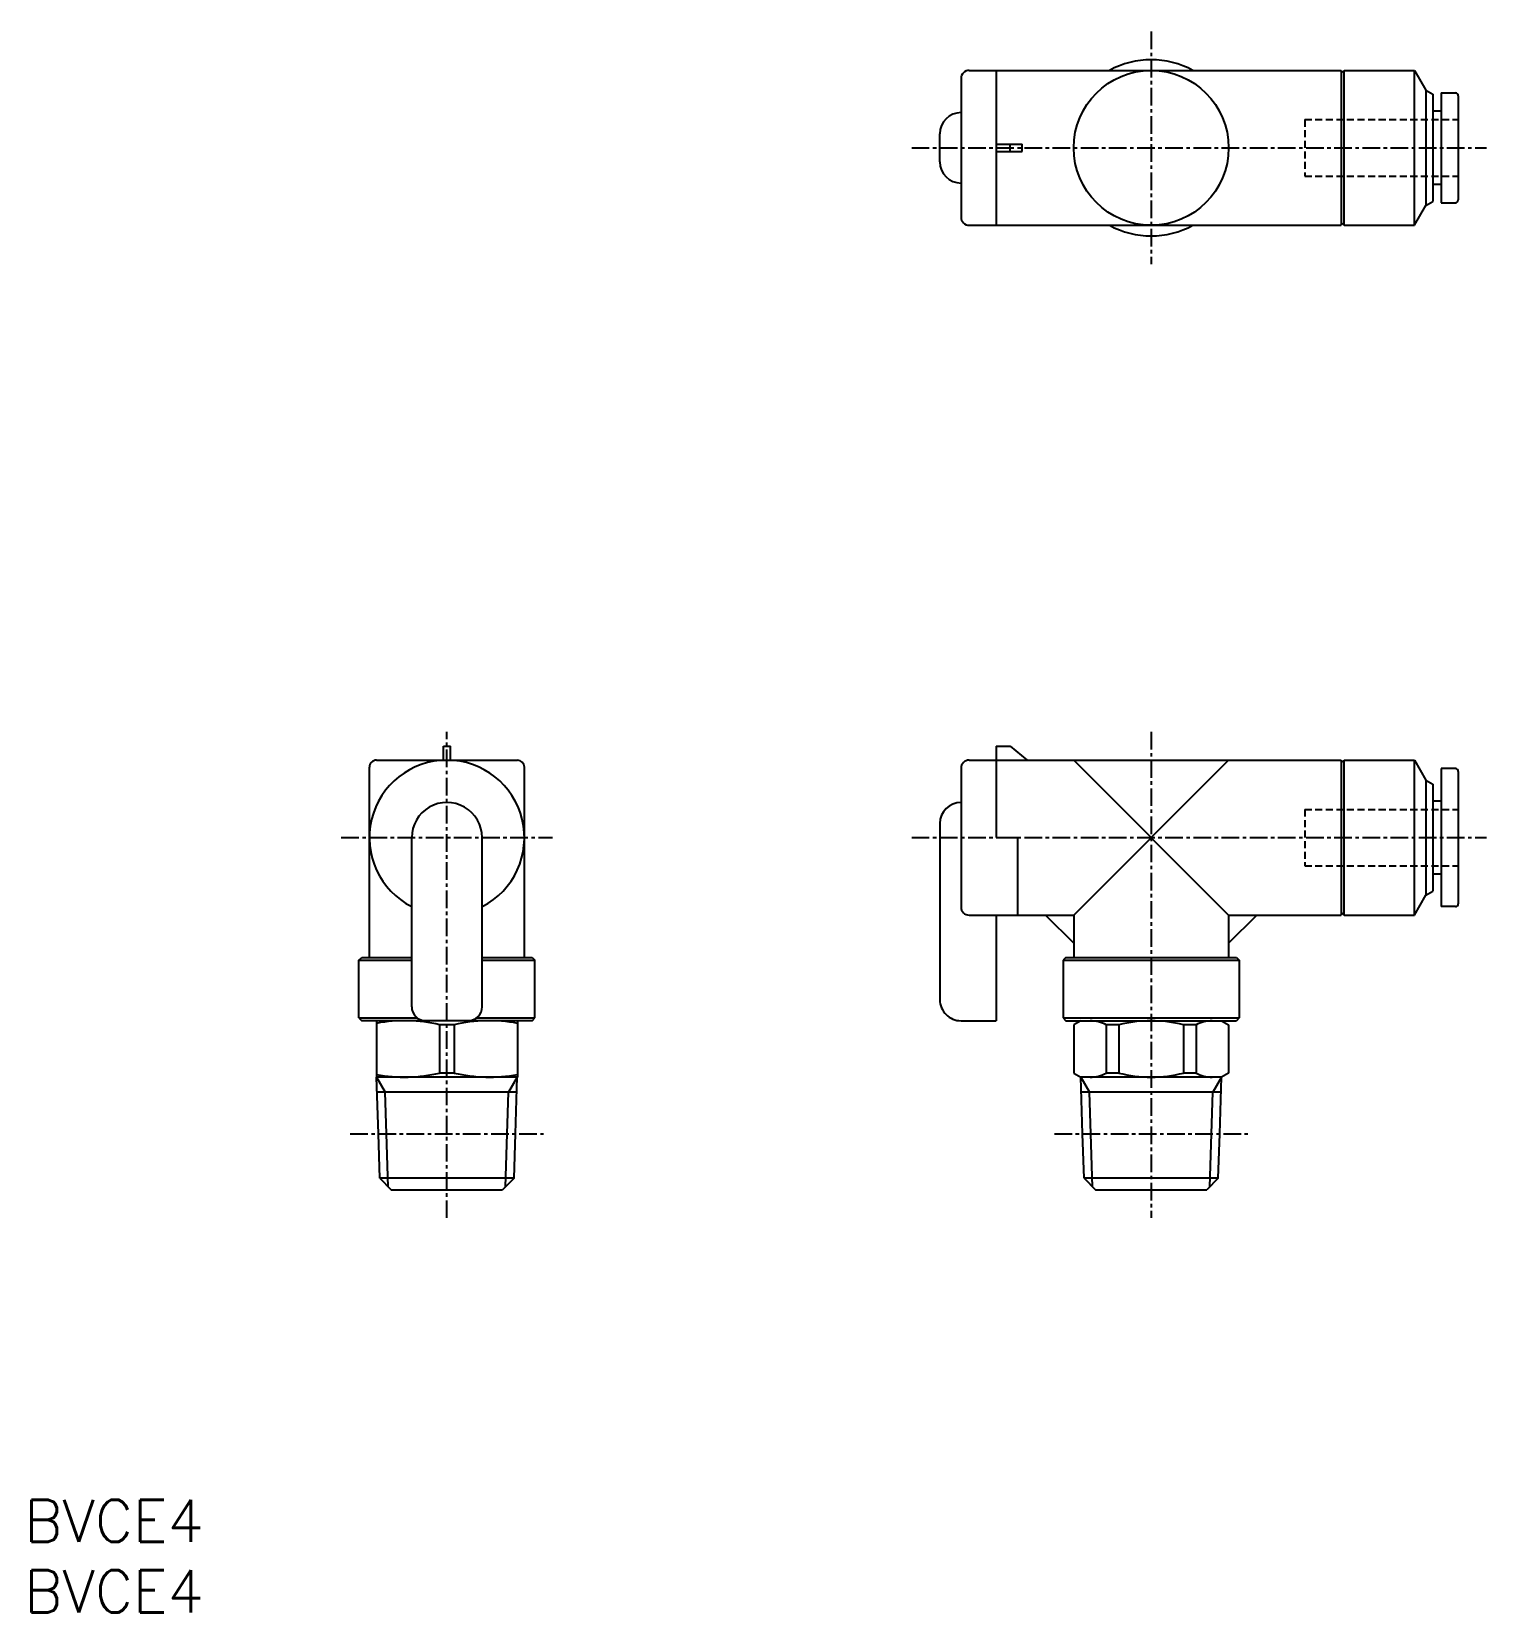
# Model space of a CAD drawing. Extents: x 1 to 104, y 0 to 112.
import ezdxf

# ---------------------------------------------------------------- set-up
doc = ezdxf.new("R2010")
doc.units = 0
doc.linetypes.add('CENTER', pattern=[2, 1.25, -0.25, 0.25, -0.25])
doc.linetypes.add('DASHED', pattern=[0.75, 0.5, -0.25])
doc.layers.get('0').update_dxf_attribs({"linetype": 'CONTINUOUS'})
doc.layers.add('CENTER', color=1, linetype='CENTER')
doc.styles.get("Standard").update_dxf_attribs({"font": 'txt.shx'})

# ---------------------------------------------------------------- blocks, each defined once
blk = doc.blocks.new('*U11')
at = {"color": 7, "linetype": 'CONTINUOUS'}
blk.add_text('BVCE4', height=3, dxfattribs=at).set_placement((0, 0))
blk = doc.blocks.new('*U12')
at = {"color": 7, "linetype": 'CONTINUOUS'}
blk.add_text('BVCE4', height=3, dxfattribs=at).set_placement((0, 5))

msp = doc.modelspace()

# ---------------------------------------------------------------- linework, layer by layer
at = {"color": 7, "linetype": 'CONTINUOUS'}
for p, q in [((66.499995, 108.889999), (66.499995, 99.049999)), ((67.081555, 109.469999), (93.500003, 109.469999)), ((68.999995, 109.469999), (68.999995, 98.469999)), ((93.500003, 109.469999), (93.500003, 98.469999)), ((93.500005, 109.269989), (93.700001, 109.469979)), ((93.7, 109.469999), (98.685183, 109.469999)), ((93.7, 98.469999), (93.7, 109.469999)), ((98.685179, 109.469999), (99.500006, 108.058679)), ((98.685183, 98.469999), (98.685183, 109.469999)), ((99.500003, 108.058669), (99.500003, 99.881319)), ((99.500012, 108.058669), (100.00001, 107.769999)), ((100.000003, 107.769999), (100.000003, 100.169999)), ((100.600009, 107.870009), (100.600009, 100.070009)), ((100.600009, 107.870009), (101.600009, 107.870009)), ((101.800006, 107.669999), (101.800006, 100.269999)), ((66.499995, 106.469999), (66.499995, 106.469999)), ((100.600009, 106.570009), (100.000003, 106.570009)), ((64.999995, 102.969999), (64.999995, 104.969999)), ((68.999995, 104.219999), (70.839105, 104.219999)), ((68.999995, 103.719999), (70.839105, 103.719999)), ((69.999995, 103.719999), (69.999995, 104.219999)), ((70.839105, 103.719999), (70.839105, 104.219999)), ((100.600009, 101.370009), (100.000003, 101.370009)), ((98.685178, 98.469999), (99.500005, 99.881319)), ((99.500022, 99.881329), (100.000018, 100.170009)), ((100.600009, 100.070009), (101.600009, 100.070009)), ((67.079995, 98.469999), (93.500003, 98.469999)), ((93.499998, 98.669999), (93.700004, 98.469989)), ((93.7, 98.469999), (98.685183, 98.469999)), ((29.749995, 61.499998), (30.249995, 61.499998)), ((29.749995, 60.494314), (29.749995, 61.499998)), ((30.249995, 60.494314), (30.249995, 61.499998)), ((68.999995, 61.500002), (68.999995, 55.000002)), ((68.999995, 61.500002), (69.999995, 61.500002)), ((70.000015, 61.499998), (71.191765, 60.499998)), ((24.499995, 46.499998), (24.499995, 59.999998)), ((24.999995, 60.499998), (34.999995, 60.499998)), ((35.499995, 46.499998), (35.499995, 59.999998)), ((66.499995, 59.920004), (66.499995, 50.080003)), ((67.079995, 60.500002), (68.999995, 60.500002)), ((68.999995, 60.500002), (93.500003, 60.500002)), ((74.500005, 49.500003), (85.500005, 60.500004)), ((74.500005, 60.499992), (85.499995, 49.499997)), ((93.500003, 60.499998), (93.500003, 49.499998)), ((93.50001, 60.299991), (93.700005, 60.499988)), ((93.7, 60.500002), (98.685183, 60.500002)), ((93.7, 49.499998), (93.7, 60.499998)), ((98.685178, 60.499994), (99.500005, 59.088672)), ((98.685183, 49.499998), (98.685183, 60.499998)), ((101.600009, 59.900003), (100.600009, 59.900003)), ((100.600009, 59.900003), (100.600009, 50.1)), ((101.800006, 59.699999), (101.800006, 50.300005)), ((99.500003, 59.088674), (99.500003, 50.911325)), ((99.50002, 59.08867), (100.000016, 58.799997)), ((100.000003, 58.799997), (100.000003, 51.199999)), ((66.499995, 57.500002), (66.499995, 57.500002)), ((100.600009, 57.6), (100.000003, 57.6)), ((27.499995, 42.999998), (27.499995, 54.999998)), ((32.499995, 42.999998), (32.499995, 54.999998)), ((64.999995, 56.000005), (64.999995, 43.500005)), ((68.999995, 55.000002), (70.499995, 55.000002)), ((70.499995, 55.000002), (70.499995, 49.500002)), ((100.600009, 52.400003), (100.000003, 52.400003)), ((98.685181, 49.499999), (99.500008, 50.911319)), ((99.500014, 50.911325), (100.00001, 51.199999)), ((67.079995, 49.500002), (70.499995, 49.500002)), ((68.999995, 49.500002), (68.999995, 42.000005)), ((70.499995, 49.500002), (74.499995, 49.500002)), ((72.500005, 49.500007), (74.500005, 47.500005)), ((74.499995, 49.500002), (74.499995, 46.500002)), ((85.499995, 47.500001), (87.500005, 49.500003)), ((85.500005, 49.500002), (93.500003, 49.500002)), ((85.500005, 49.500002), (85.500005, 46.500002)), ((93.500004, 49.700004), (93.70001, 49.499997)), ((93.7, 49.500002), (98.685183, 49.500002)), ((101.600009, 50.1), (100.600009, 50.1)), ((23.749995, 46.299997), (27.499995, 46.299997)), ((23.749995, 42.199999), (23.749995, 46.299997)), ((23.750005, 46.299991), (23.949995, 46.499987)), ((23.949995, 46.499998), (27.499995, 46.499998)), ((32.499995, 46.499998), (36.049985, 46.499998)), ((32.499995, 46.299997), (36.249995, 46.299997)), ((36.049985, 46.500004), (36.249985, 46.300008)), ((36.249995, 42.199999), (36.249995, 46.299997)), ((73.749995, 46.300001), (73.749995, 42.199999)), ((73.749995, 46.300001), (86.250005, 46.300001)), ((73.949995, 46.500002), (73.750005, 46.300006)), ((73.949995, 46.500002), (86.050005, 46.500002)), ((86.049995, 46.499997), (86.249995, 46.300001)), ((86.250005, 46.300001), (86.250005, 42.199999)), ((23.749995, 42.199999), (27.899985, 42.199999)), ((23.749995, 42.199992), (23.949995, 41.999997)), ((36.049985, 41.999998), (23.949995, 41.999998)), ((24.999995, 41.999998), (24.999995, 37.999998)), ((30.515685, 41.711324), (29.484305, 41.711324)), ((29.484305, 41.711324), (29.484305, 38.288671)), ((30.515685, 41.711324), (30.515685, 38.288671)), ((32.100005, 42.199999), (36.249995, 42.199999)), ((34.999995, 41.999998), (34.999995, 37.999998)), ((36.049985, 42.000004), (36.249985, 42.199999)), ((66.499995, 42.000002), (68.999995, 42.000002)), ((73.749995, 42.199999), (86.250005, 42.199999)), ((73.750005, 42.200003), (73.950005, 42.000008)), ((73.949995, 41.999998), (86.050005, 41.999998)), ((75.000005, 41.999998), (74.499995, 41.711321)), ((74.499995, 41.711324), (74.499995, 38.288671)), ((76.815515, 41.711324), (76.815515, 38.288671)), ((77.708705, 41.711324), (76.815515, 41.711324)), ((77.708705, 41.711324), (77.708705, 38.288671)), ((82.291285, 41.711324), (82.291285, 38.288671)), ((83.184485, 41.711324), (82.291285, 41.711324)), ((83.184485, 41.711324), (83.184485, 38.288671)), ((85.000005, 41.999998), (85.499995, 41.711324)), ((85.500005, 41.711324), (85.500005, 38.288671)), ((86.249995, 42.199999), (86.049995, 42.000003)), ((30.515685, 38.288671), (29.484305, 38.288671)), ((74.499995, 38.288677), (74.999995, 38.000004)), ((77.708705, 38.288671), (76.815515, 38.288671)), ((83.184485, 38.288671), (82.291285, 38.288671)), ((85.499995, 38.288677), (84.999995, 38.000004)), ((34.999995, 37.999998), (24.999995, 37.999998)), ((25.010065, 38), (25.624315, 36.936101)), ((25.136005, 33.970001), (25.010065, 38)), ((34.989935, 37.999997), (34.375695, 36.936094)), ((34.863995, 33.970002), (34.989935, 38)), ((85.000005, 37.999998), (74.999995, 37.999998)), ((75.136005, 33.970002), (75.010065, 38.000001)), ((75.010065, 37.999999), (75.624305, 36.936093)), ((84.989935, 37.999994), (84.375695, 36.936092)), ((84.863995, 33.970001), (84.989935, 38.000003)), ((34.956695, 36.936094), (25.043315, 36.936094)), ((25.717005, 33.969998), (25.624315, 36.936098)), ((34.282995, 33.970003), (34.375685, 36.936097)), ((84.956695, 36.936094), (75.043315, 36.936094)), ((75.717005, 33.969999), (75.624315, 36.936099)), ((84.282995, 33.970001), (84.375685, 36.9361)), ((25.234585, 30.815416), (25.136005, 33.970001)), ((25.834325, 30.215677), (25.717005, 33.969998)), ((34.165675, 30.215678), (34.282995, 33.970003)), ((34.765415, 30.815417), (34.863995, 33.970002)), ((75.234585, 30.815417), (75.136005, 33.970002)), ((75.834325, 30.215678), (75.717005, 33.969999)), ((84.165675, 30.215677), (84.282995, 33.970001)), ((84.765415, 30.815416), (84.863995, 33.970001)), ((34.765425, 30.815416), (25.234585, 30.815416)), ((25.234585, 30.815415), (26.049995, 30.000002)), ((34.765425, 30.815415), (33.950005, 29.999997)), ((75.234585, 30.815419), (76.050005, 30)), ((84.765415, 30.815416), (75.234585, 30.815416)), ((84.765415, 30.815413), (83.950005, 30.000001)), ((26.049995, 30), (33.950005, 30)), ((76.049995, 30), (83.949995, 30))]:
    msp.add_line(p, q, dxfattribs=at)
at = {"color": 3, "linetype": 'DASHED'}
for p, q in [((90.899997, 105.969999), (90.899997, 101.969999)), ((90.899997, 105.969999), (101.800006, 105.969999)), ((90.899997, 101.969999), (101.800006, 101.969999)), ((90.899997, 57.000002), (90.899997, 53.000002)), ((90.899997, 57.000002), (101.800006, 57.000002)), ((90.899997, 53.000002), (101.800006, 53.000002))]:
    msp.add_line(p, q, dxfattribs=at)
at = {"color": 7, "linetype": 'CONTINUOUS'}
msp.add_circle((79.999995, 103.969999), 5.5, dxfattribs=at)
for centre, radius, start, end in [((79.999995, 103.969999), 6.25, 61.642362, 118.35764), ((67.079995, 108.889999), 0.58, 90.000057, 180.00003), ((101.600009, 107.669999), 0.2, 0, 90.000003), ((66.499995, 104.969999), 1.5, 90.000003, 179.99998), ((66.499995, 102.969999), 1.5, 179.99998, 269.99997), ((101.600009, 100.269999), 0.2, 270, 0), ((67.079995, 99.049999), 0.58, 180.00002, 270.00006), ((79.999995, 103.969999), 6.25, 241.64236, 298.35764), ((24.999995, 59.999998), 0.5, 89.999982, 180.00002), ((29.999995, 54.999998), 5.5, 297.0357, 242.96431), ((34.999995, 59.999998), 0.5, 0, 89.999982), ((67.079995, 59.920004), 0.58, 90.000057, 180.00003), ((101.600009, 59.699999), 0.2, 0.0000025, 90.000003), ((29.999995, 54.999998), 2.5, 0, 180.00002), ((66.499995, 56.000002), 1.5, 90.000057, 180.00003), ((67.079995, 50.080003), 0.58, 180.00002, 270.00006), ((101.600009, 50.300005), 0.2, 270, 0.0000025), ((28.499995, 42.999998), 1, 180.00004, 270.00002), ((31.499995, 42.999998), 1, 270.00002, 0), ((66.499995, 43.500005), 1.5, 180.00002, 270.00006), ((26.992155, 31.098158), 10.901837, 76.785349, 100.52915), ((33.007835, 31.098158), 10.901837, 79.470842, 103.21464), ((75.657755, 39.53401), 2.465987, 61.99874, 90.000003), ((79.999995, 32.762392), 9.237604, 75.638492, 104.36151), ((84.342245, 39.53401), 2.465987, 89.999996, 118.00126), ((26.992155, 48.901838), 10.901837, 259.47084, 283.21464), ((33.007835, 48.901838), 10.901837, 256.78536, 280.52916), ((75.657755, 40.465986), 2.465987, 270, 298.00126), ((79.999995, 47.2376), 9.237604, 255.63849, 284.36151), ((84.342245, 40.465986), 2.465987, 241.99874, 270)]:
    msp.add_arc(centre, radius, start, end, dxfattribs=at)
msp.add_point((101.800006, 103.969999), dxfattribs=at)
at = {"layer": 'CENTER', "color": 1, "linetype": 'CENTER'}
for p, q in [((79.999995, 112.219999), (79.999995, 95.719999)), ((62.999995, 103.969999), (103.800006, 103.969999)), ((29.999995, 28), (29.999995, 62.499998)), ((79.999995, 62.500002), (79.999995, 28)), ((22.499995, 54.999998), (37.499995, 54.999998)), ((62.999995, 55.000002), (103.800006, 55.000002)), ((23.135025, 33.969999), (36.864975, 33.969999)), ((73.135025, 33.969999), (86.864965, 33.969999))]:
    msp.add_line(p, q, dxfattribs=at)

# ---------------------------------------------------------------- block references
at = {"color": 7, "linetype": 'CONTINUOUS'}
for name in ['*U12', '*U11']:
    msp.add_blockref(name, (0, 0), dxfattribs=at)

doc.saveas('drawing.dxf')
